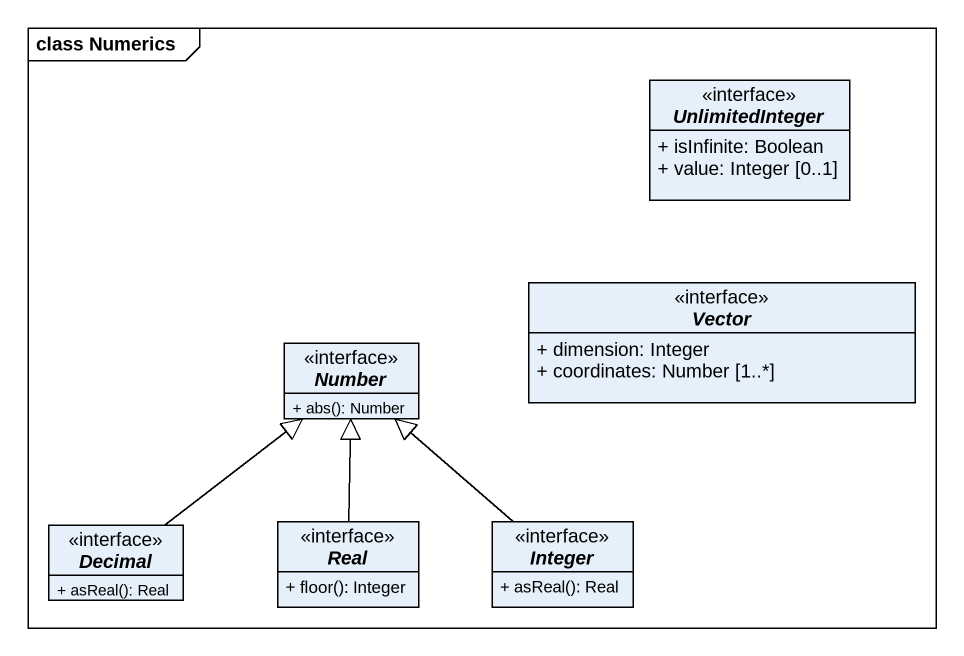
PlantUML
@startuml
mainframe class Numerics
hide circle
hide empty members
skinparam classAttributeIconSize 0
interface UnlimitedInteger {
  + isInfinite: Boolean
  + value: Integer [0..1]
}
interface Vector {
  + dimension: Integer
  + coordinates: Number [1..*]
}
interface Number {
  + abs(): Number
}
interface Decimal {
  + asReal(): Real
}
interface Real {
  + floor(): Integer
}
interface Integer {
  + asReal(): Real
}
Decimal -up-|> Number
Real -up-|> Number
Integer -up-|> Number
@enduml
